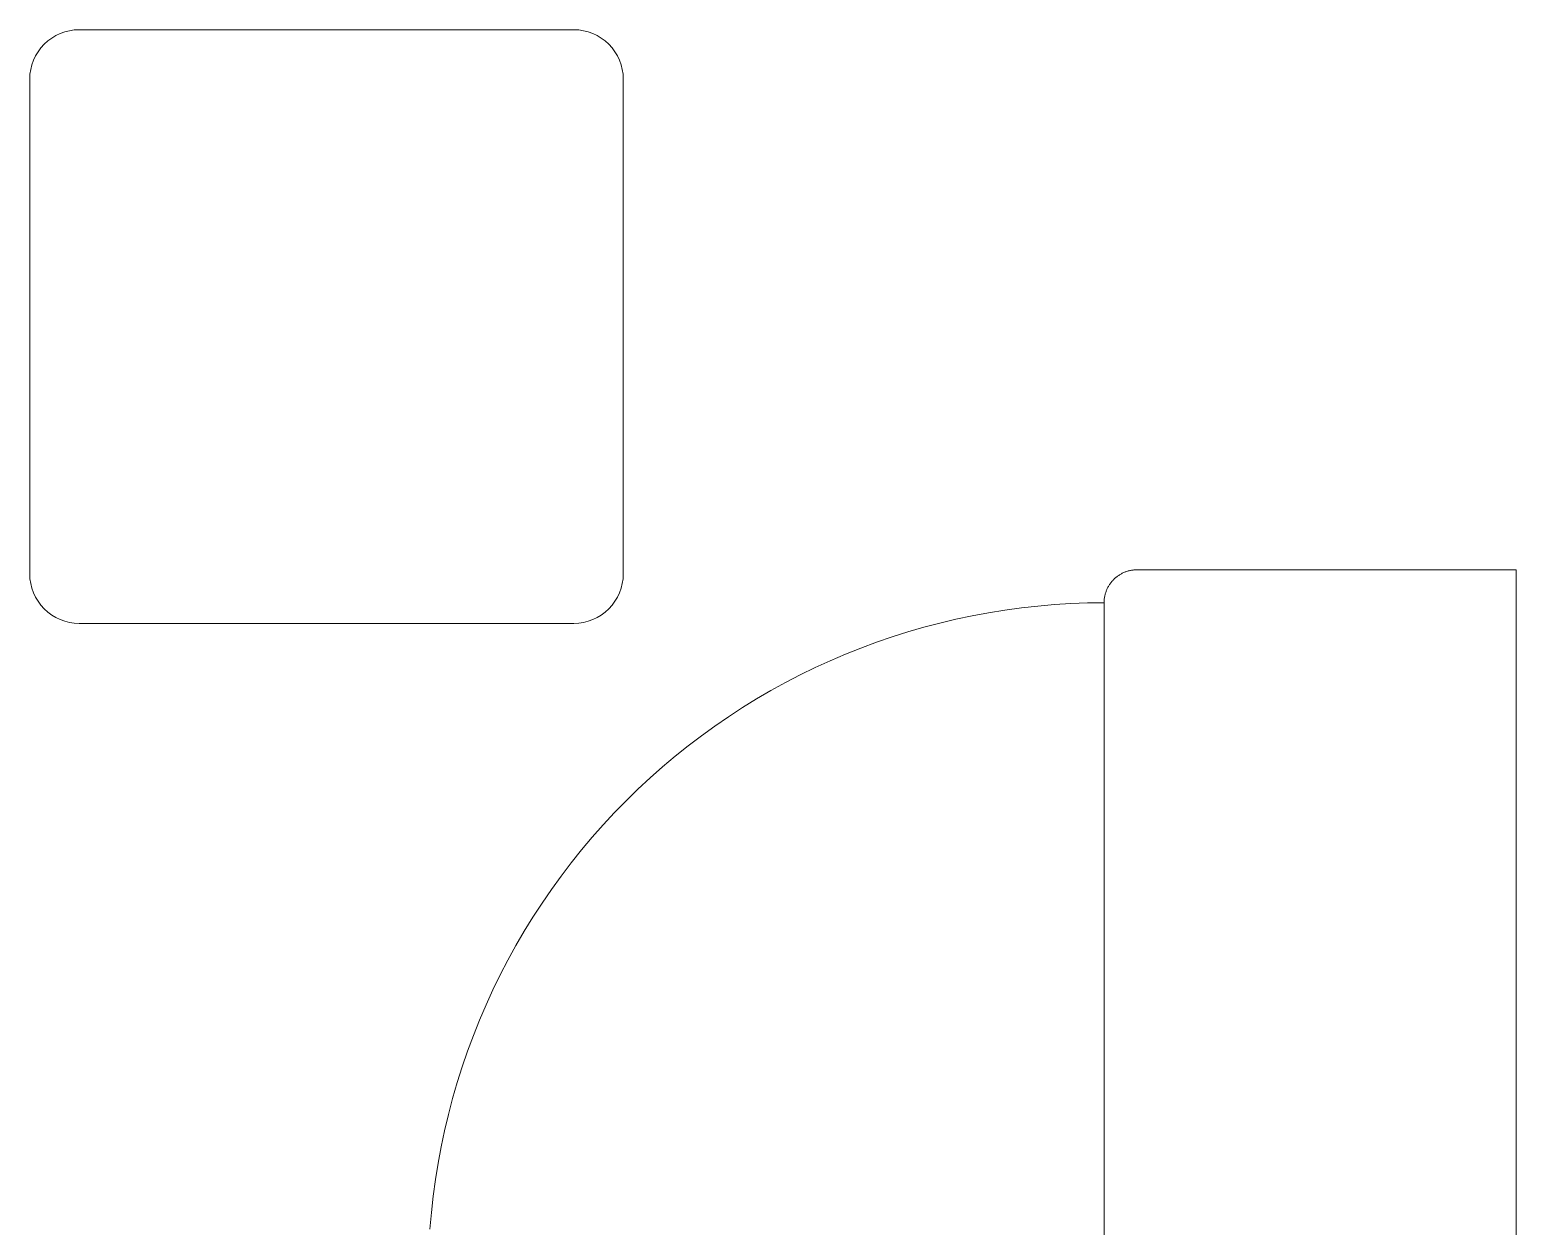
# Model space of a CAD drawing. Header units: millimetres. Extents: x -159872 to 386485, y -250577 to 158966.
# Drawn here: x 370598 to 371500, y 18038 to 18764 of the extents above; entities that cross this region are included whole.
import ezdxf

# ---------------------------------------------------------------- set-up
doc = ezdxf.new("R2010")
doc.units = ezdxf.units.MM
doc.layers.get('0').update_dxf_attribs({"lineweight": 25})
doc.layers.add('LDS-equipment-kitchen equipment', color=3, linetype='Continuous', lineweight=13)

# ---------------------------------------------------------------- blocks, each defined once
blk = doc.blocks.new('A$Cca8a2b7f')
for points in [[(950.16, 658.89, 0), (960.19, 658.03, 0), (970.19, 656.92, 0), (980.16, 655.56, 0), (990.09, 653.96, 0), (999.99, 652.12, 0), (1009.83, 650.04, 0), (1019.62, 647.71, 0), (1029.35, 645.15, 0), (1039.02, 642.35, 0), (1048.61, 639.31, 0), (1058.12, 636.03, 0), (1067.56, 632.53, 0), (1076.9, 628.79, 0), (1086.15, 624.83, 0), (1095.3, 620.64, 0), (1104.34, 616.22, 0), (1113.27, 611.59, 0), (1122.09, 606.74, 0), (1130.78, 601.67, 0), (1139.35, 596.39, 0), (1147.78, 590.9, 0), (1156.08, 585.21, 0), (1164.24, 579.32, 0), (1172.24, 573.22, 0), (1180.1, 566.93, 0), (1187.8, 560.46, 0), (1195.34, 553.79, 0), (1202.71, 546.94, 0), (1209.91, 539.91, 0), (1216.94, 532.71, 0), (1223.79, 525.34, 0), (1230.46, 517.8, 0), (1236.93, 510.1, 0), (1243.22, 502.24, 0), (1249.32, 494.24, 0), (1255.21, 486.08, 0), (1260.9, 477.78, 0), (1266.39, 469.35, 0), (1271.67, 460.78, 0), (1276.74, 452.09, 0), (1281.59, 443.27, 0), (1286.22, 434.34, 0), (1290.64, 425.3, 0), (1294.83, 416.15, 0), (1298.79, 406.9, 0), (1302.53, 397.56, 0), (1306.03, 388.12, 0), (1309.31, 378.61, 0), (1312.35, 369.02, 0), (1315.15, 359.35, 0), (1317.71, 349.62, 0), (1320.04, 339.83, 0), (1322.12, 329.99, 0), (1323.96, 320.09, 0), (1325.56, 310.16, 0), (1326.92, 300.19, 0), (1328.03, 290.19, 0), (1328.89, 280.16, 0), (1329.51, 270.12, 0), (1329.88, 260.06, 0), (1330, 250, 0)], [(1350, 0, 0), (900, 0, 0)], [(920, 250, 0), (1330, 250, 0), (1330.49, 249.99, 0), (1330.98, 249.98, 0), (1331.47, 249.95, 0), (1331.96, 249.9, 0), (1332.45, 249.85, 0), (1332.93, 249.78, 0), (1333.42, 249.71, 0), (1333.9, 249.62, 0), (1334.38, 249.51, 0), (1334.86, 249.4, 0), (1335.33, 249.28, 0), (1335.81, 249.14, 0), (1336.27, 248.99, 0), (1336.74, 248.83, 0), (1337.2, 248.66, 0), (1337.65, 248.48, 0), (1338.1, 248.28, 0), (1338.55, 248.08, 0), (1338.99, 247.86, 0), (1339.43, 247.64, 0), (1339.86, 247.4, 0), (1340.28, 247.15, 0), (1340.7, 246.9, 0), (1341.11, 246.63, 0), (1341.52, 246.35, 0), (1341.91, 246.06, 0), (1342.3, 245.77, 0), (1342.69, 245.46, 0), (1343.06, 245.14, 0), (1343.43, 244.82, 0), (1343.79, 244.48, 0), (1344.14, 244.14, 0), (1344.48, 243.79, 0), (1344.82, 243.43, 0), (1345.14, 243.06, 0), (1345.46, 242.69, 0), (1345.77, 242.3, 0), (1346.06, 241.91, 0), (1346.35, 241.52, 0), (1346.63, 241.11, 0), (1346.9, 240.7, 0), (1347.15, 240.28, 0), (1347.4, 239.86, 0), (1347.64, 239.43, 0), (1347.86, 238.99, 0), (1348.08, 238.55, 0), (1348.28, 238.1, 0), (1348.48, 237.65, 0), (1348.66, 237.2, 0), (1348.83, 236.74, 0), (1348.99, 236.27, 0), (1349.14, 235.81, 0), (1349.28, 235.33, 0), (1349.4, 234.86, 0), (1349.51, 234.38, 0), (1349.62, 233.9, 0), (1349.71, 233.42, 0), (1349.78, 232.93, 0), (1349.85, 232.45, 0), (1349.9, 231.96, 0), (1349.95, 231.47, 0), (1349.98, 230.98, 0), (1349.99, 230.49, 0), (1350, 230, 0), (1350, 0, 0)]]:
    blk.add_polyline3d(points)
blk = doc.blocks.new('Group-338')
at = {"layer": 'LDS-equipment-kitchen equipment', "lineweight": 13, "flags": 128}
blk.add_lwpolyline([(309924.59, 54891.13, 0.414214), (309954.59, 54861.13), (310254.59, 54861.13, 0.414214), (310284.59, 54891.13), (310284.59, 55191.13, 0.414214), (310254.59, 55221.13), (309954.59, 55221.13, 0.414214), (309924.59, 55191.13), (309924.59, 54891.13)], format="xyb", dxfattribs=at)
at = {"layer": 'LDS-equipment-kitchen equipment', "rotation": 90}
blk.add_blockref('A$Cca8a2b7f', (310826.21, 53543.61), dxfattribs=at)

msp = doc.modelspace()

# ---------------------------------------------------------------- block references
at = {"layer": 'LDS-equipment-kitchen equipment', "color": 7}
msp.add_blockref('Group-338', (60673.51323, -36457.51522), dxfattribs=at)

doc.saveas('drawing.dxf')
